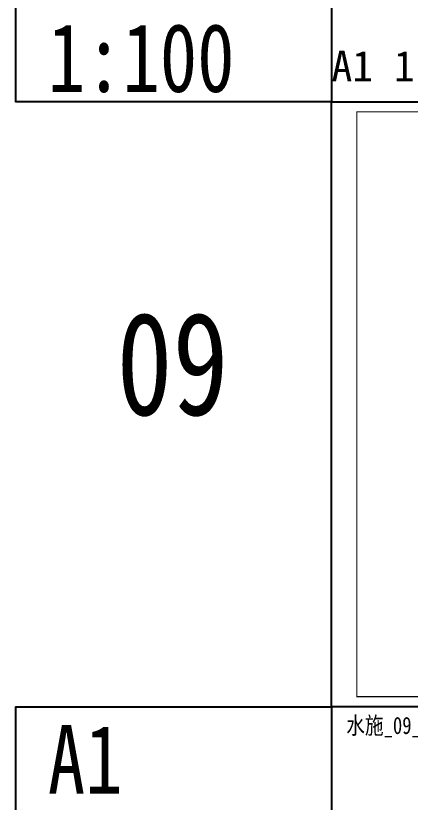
# Model space of a CAD drawing. Extents: x 27938 to 1042331, y -235042 to 1535213.
# Drawn here: x 636514 to 675249, y 401467 to 478675 of the extents above; entities that cross this region are included whole.
import ezdxf

# ---------------------------------------------------------------- set-up
doc = ezdxf.new("R2010")
doc.units = 0
doc.header["$LTSCALE"] = 1000
doc.header["$MEASUREMENT"] = 0
for name, color, linetype in [('text', 7, 'Continuous'), ('图框', 140, 'Continuous'), ('导图字', 7, 'Continuous')]:
    doc.layers.add(name, color=color, linetype=linetype)
doc.layers.add('yichutu', color=7, linetype='Continuous', true_color=0xffffff, plot=False)
doc.styles.add('_TCH_LABEL', font='simhei.ttf')
doc.styles.add('黑体', font='simhei.ttf')

# ---------------------------------------------------------------- blocks, each defined once
blk = doc.blocks.new('TK')
at = {"layer": '图框'}
blk.add_lwpolyline([(465375, 548714), (549475, 548714), (549475, 489314), (465375, 489314)], close=True, dxfattribs=at)
blk.add_lwpolyline([(465375, 548714), (549475, 548714), (549475, 489314), (465375, 489314)], close=True, dxfattribs=at)
at = {"layer": '图框', "const_width": 100}
blk.add_lwpolyline([(548475, 490314), (548475, 547714), (467875, 547714), (467875, 490314)], close=True, dxfattribs=at)
blk = doc.blocks.new('yct-841-594-84100-59399.9999999999-100-1000.0')
at = {"layer": 'yichutu', "color": 7, "true_color": 0xffffff}
blk.add_lwpolyline([(0, 0), (0, 59400), (84100, 59400), (84100, 0)], close=True, dxfattribs=at)
at = {"layer": 'yichutu', "color": 7, "true_color": 0xffffff, "style": '_TCH_LABEL'}
blk.add_text('A1 1:100', height=3000, dxfattribs=at).set_placement((0, 61400))

msp = doc.modelspace()

# ---------------------------------------------------------------- linework, layer by layer
at = {"layer": 'text', "color": 2}
for points in [[(667514.1, 470231.9), (636514.1, 470231.9), (636514.1, 488040.2), (667514.1, 488040.2)], [(667514.1, 393023.5), (636514.1, 393023.5), (636514.1, 410831.9), (667514.1, 410831.9)]]:
    msp.add_lwpolyline(points, close=True, dxfattribs=at)

# ---------------------------------------------------------------- block references
msp.add_blockref('TK', (202139.1, -78481.8))
at = {"layer": 'yichutu'}
msp.add_blockref('yct-841-594-84100-59399.9999999999-100-1000.0', (667514.1, 410831.9), dxfattribs=at)

# ---------------------------------------------------------------- texts
at = {"layer": 'text', "color": 2, "style": '黑体', "width": 0.8}
for s, p in [('1:100', (639677.3, 471188.6)), ('A1', (639667.4, 402306.3))]:
    msp.add_text(s, height=6729.45, dxfattribs=at).set_placement(p)
at = {"layer": 'text', "color": 1, "style": '黑体', "width": 0.8}
msp.add_text('09', height=10094.18, dxfattribs=at).set_placement((646412.3, 439478.8))
at = {"layer": '导图字', "color": 1, "style": '黑体', "width": 0.8}
msp.add_text('水施_09_四至八层给排水平面图_A1', height=1682.363, dxfattribs=at).set_placement((668957.3, 408168.4))

doc.saveas('drawing.dxf')
